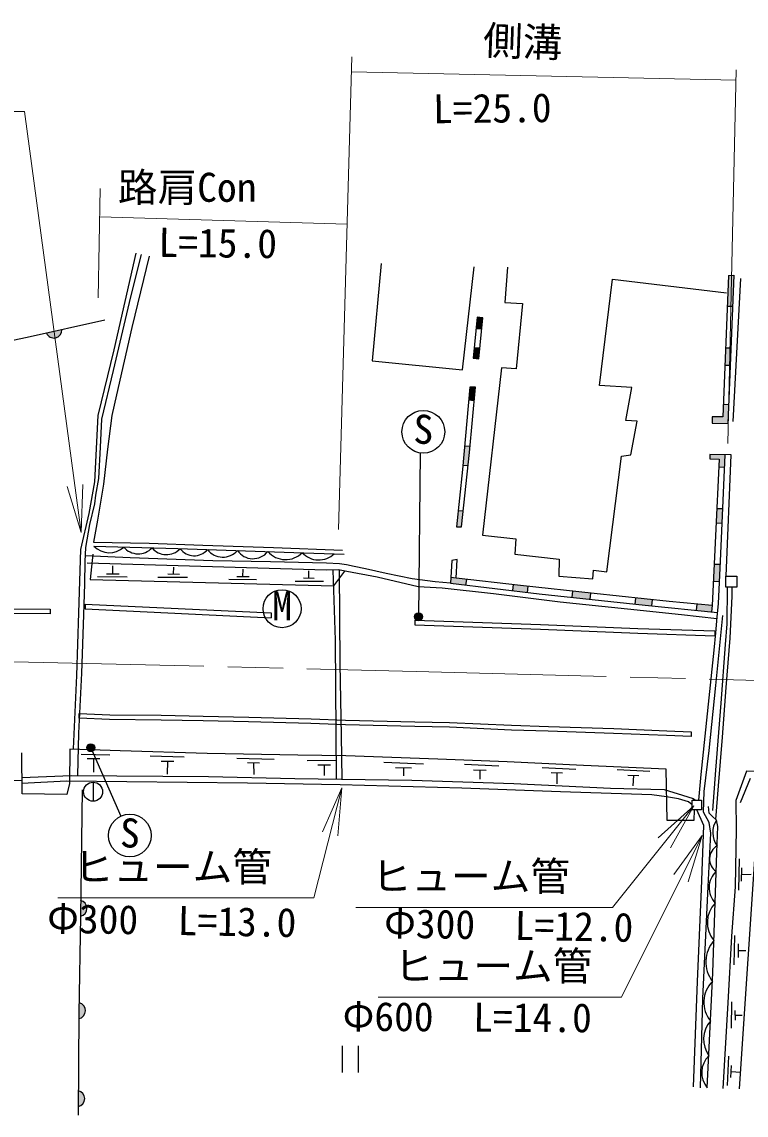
# Model space of a CAD drawing. Units: millimetres at full size, sheet at 1:1000; details may follow other scales. Extents: x 40000 to 680000, y 20000 to 380000.
# Drawn here: x 313716 to 359413, y 249678 to 318702 of the extents above; entities that cross this region are included whole.
import ezdxf
from ezdxf.enums import TextEntityAlignment as Align

# ---------------------------------------------------------------- set-up
doc = ezdxf.new("R2010")
doc.units = ezdxf.units.MM
doc.header["$LTSCALE"] = 1000
doc.linetypes.add('CHAIN', pattern=[18.5, 12, -1.5, 3.5, -1.5])
for name, color, linetype, lineweight in [('M-BGD', 7, 'Continuous', 25), ('M-BGD-EXST', 7, 'Continuous', 25), ('M-BMK', 2, 'CHAIN', 13), ('M-STR-HTXT', 7, 'Continuous', 13), ('M-STR-STRC', 7, 'Continuous', 25)]:
    doc.layers.add(name, color=color, linetype=linetype, lineweight=lineweight)
doc.styles.add('ＭＳ ゴシック', font='')
doc.styles.get('ＭＳ ゴシック').set_extended_font_data('MS Gothic')

# ---------------------------------------------------------------- blocks, each defined once
blk = doc.blocks.new('open_arrow')
at = {"color": 0, "linetype": 'Continuous', "lineweight": -2}
blk.add_lwpolyline([(7.5, 1.25), (0, 0), (7.5, -1.25)], dxfattribs=at)

msp = doc.modelspace()

# ---------------------------------------------------------------- hatches: boundary and pattern name
at = {"layer": 'M-BGD'}
for points in [[(358648, 302711), (358296, 302699), (358221, 300759), (358568, 300745)], [(342793, 300018), (342447, 300048), (342377, 299328), (342725, 299295)], [(315272, 299043, 0.82183), (316239, 299259)], [(342615, 298118), (342264, 298151), (342197, 297468), (342550, 297433)], [(358462, 298112), (358119, 298126), (358077, 297033), (358417, 297020)], [(342343, 295640), (341990, 295630), (341915, 294815), (342264, 294783)], [(358317, 294541), (357981, 294555), (357950, 293764), (357280, 293757), (357280, 293366), (358268, 293343)], [(341964, 291507), (342001, 291909), (341648, 291941), (341533, 290703), (341875, 290672)], [(358089, 291370), (357113, 291397), (357116, 291116), (357720, 291087), (357697, 290599), (358053, 290583)], [(341569, 287803), (341235, 287838), (341129, 286831), (341465, 286831)], [(357936, 287972), (357571, 287988), (357526, 287067), (357895, 287050)], [(357778, 284457), (357402, 284474), (357350, 283383), (357730, 283367)], [(341760, 283506), (341121, 283577), (340784, 283623), (340762, 283258), (341717, 283145)], [(345637, 283073), (345187, 283123), (344712, 283176), (344667, 282794), (345591, 282684)], [(349591, 282629), (348463, 282755), (348422, 282370), (349550, 282248)], [(353489, 282215), (352433, 282327), (352391, 281941), (353036, 281871), (353451, 281830)], [(357276, 281846), (356306, 281938), (356267, 281549), (357237, 281453)], [(317410, 262240, 0.82183), (317425, 263230)], [(317314, 255770, 0.82183), (317328, 256761)], [(317273, 250228, 0.82183), (317280, 251219)]]:
    msp.add_hatch(color=256, dxfattribs=at).paths.add_polyline_path(points)
at = {"layer": 'M-BGD-EXST'}
for points in [[(338991, 281145, 1), (338491, 281145, 0.41421), (338741, 280895, 0.41421)], [(318311, 272877, 1), (317811, 272877, 0.41421), (318061, 272627, 0.41421)]]:
    msp.add_hatch(color=256, dxfattribs=at).paths.add_polyline_path(points)

# ---------------------------------------------------------------- linework, layer by layer
at = {"layer": 'M-BGD'}
for p, q in [((358296, 302699), (357950, 293764)), ((358648, 302711), (358268, 293343)), ((358296, 302699), (358648, 302711)), ((359060, 302492), (358577, 293476)), ((358212, 300760), (358568, 300745)), ((342725, 299295), (342377, 299328)), ((342264, 298151), (342615, 298118)), ((358114, 298126), (358462, 298112)), ((358073, 297034), (358417, 297020)), ((342264, 294783), (341915, 294815)), ((357980, 294555), (358317, 294541)), ((341648, 291941), (342001, 291909)), ((341875, 290672), (341533, 290703)), ((357697, 290599), (358053, 290583)), ((341569, 287803), (341235, 287838)), ((357571, 287988), (357936, 287972)), ((357526, 287067), (357895, 287050)), ((357402, 284474), (357778, 284457)), ((319056, 283850), (319848, 283843)), ((319452, 283846), (319462, 284357)), ((322925, 283848), (323659, 283838)), ((323292, 283843), (323310, 284282)), ((327277, 283694), (328054, 283684)), ((327666, 283689), (327673, 284154)), ((331829, 283591), (331819, 284041)), ((318495, 283687), (320369, 283667)), ((322296, 283643), (324171, 283643)), ((326772, 283525), (328525, 283486)), ((330964, 283390), (332738, 283380)), ((331496, 283594), (332162, 283589)), ((341121, 283577), (340784, 283623)), ((341760, 283506), (341717, 283145)), ((344712, 283176), (344667, 282794)), ((345637, 283073), (345591, 282684)), ((357350, 283383), (357730, 283367)), ((348463, 282755), (348422, 282370)), ((349591, 282629), (349550, 282248)), ((352433, 282327), (352391, 281941)), ((353489, 282215), (353451, 281830)), ((356306, 281938), (356267, 281549)), ((357276, 281846), (357237, 281453)), ((317451, 272469), (319260, 272425)), ((317845, 272190), (318644, 272184)), ((318245, 272187), (318232, 271340)), ((321815, 272364), (323963, 272300)), ((322504, 272033), (323294, 272027)), ((322899, 272030), (322880, 271212)), ((327278, 272214), (329626, 272144)), ((331725, 272070), (333561, 272083)), ((336552, 271961), (339058, 271862)), ((327944, 271937), (328709, 271916)), ((328326, 271927), (328357, 271185)), ((332385, 271788), (333197, 271793)), ((332791, 271790), (332800, 271128)), ((337283, 271627), (338301, 271595)), ((337792, 271611), (337793, 271103)), ((341649, 271828), (343818, 271727)), ((342210, 271477), (343010, 271456)), ((342610, 271466), (342601, 270896)), ((346540, 271620), (348671, 271513)), ((347102, 271306), (347836, 271294)), ((347469, 271300), (347463, 270596)), ((351268, 271490), (353348, 271394)), ((318208, 270698), (318208, 269498)), ((351959, 271142), (352650, 271119)), ((352304, 271130), (352271, 270459)), ((359056, 269421), (359696, 270949)), ((358955, 263874), (358998, 265867)), ((359126, 264449), (359136, 265281)), ((359131, 264865), (359723, 264886)), ((358669, 259176), (358693, 261013)), ((358930, 259638), (358942, 260491)), ((358936, 260065), (359393, 260077)), ((358499, 255173), (358508, 256835)), ((358745, 255683), (358726, 256278)), ((358735, 255980), (359170, 255985)), ((333926, 254048), (333926, 252371)), ((334926, 254048), (334926, 252371)), ((358247, 251557), (358323, 253409)), ((358458, 252062), (358481, 252814)), ((358469, 252438), (359068, 252398))]:
    msp.add_line(p, q, dxfattribs=at)
for points in [[(320906, 304107), (319518, 298006), (318514, 293858), (318304, 289655), (317940, 287668), (317422, 285399), (317290, 281398), (317158, 277427), (316948, 272807)], [(317244, 271127), (317305, 273801), (317494, 277581), (317632, 281275), (317684, 283215), (317718, 284635), (317753, 285509), (318007, 286965), (318315, 288264), (318393, 288818), (318580, 289864), (318668, 291848), (318756, 293621), (319495, 296688), (320597, 301337), (321258, 304019)], [(321755, 303911), (320650, 299408), (319683, 295151), (319390, 293851), (319124, 291727), (318857, 289525), (318480, 287247), (318242, 285861), (321748, 285781), (325142, 285673), (329603, 285520), (333940, 285357)], [(336394, 303444), (335810, 297298), (341520, 296730), (342250, 303233)], [(344356, 303207), (344199, 300989), (345308, 300918), (344910, 296795), (343986, 296866), (342773, 286300), (344880, 286062), (344821, 285087), (347625, 284769), (347605, 283696), (349732, 283537), (349792, 284093), (350627, 283974), (351542, 291290), (352139, 291370), (352537, 293494), (351821, 293532), (352192, 295628), (350172, 295743), (350991, 302459), (358167, 301596)], [(318958, 299865), (314058, 298773), (310216, 297967), (305524, 297076), (302075, 296487), (297743, 295666), (289201, 294242), (288547, 290922), (287624, 285667)], [(357950, 293764), (357280, 293757), (357280, 293366), (358268, 293343)], [(356429, 269561), (356570, 271182), (357079, 276024), (357395, 279033), (357500, 280124), (357583, 281114), (357669, 281984), (357787, 284657), (358089, 291370)], [(358151, 283710), (358462, 291360), (357113, 291397)], [(357113, 291397), (357116, 291116), (357720, 291087)], [(357720, 291087), (357487, 286251), (357276, 281846), (354562, 282101), (349832, 282602), (345187, 283123), (341121, 283577), (341172, 284765), (340850, 284687), (340762, 283258), (346359, 282593), (353036, 281871), (357613, 281415)], [(318188, 285086), (318028, 283490), (333394, 283098), (334104, 284023)], [(318264, 285599), (323548, 285444), (330885, 285206), (334052, 285105)], [(340762, 283258), (339794, 283342), (338337, 283536), (336698, 283877), (335406, 284163), (334688, 284320), (334209, 284412), (333767, 284485), (332938, 284531), (329398, 284605), (325759, 284679), (320554, 284873), (317732, 284985)], [(357575, 281020), (355332, 281263), (351919, 281621), (347676, 282071), (343471, 282585), (340241, 282939), (338727, 283036), (336124, 283647), (334211, 284004), (333686, 284098), (332920, 284088), (317827, 284531)], [(333569, 270898), (333508, 279664), (333362, 284094)], [(333745, 284088), (333772, 278165), (333853, 273652), (333910, 270893)], [(358212, 283010), (358198, 280696), (358090, 279385), (357808, 275683), (357471, 271455), (357289, 268907)], [(357507, 268344), (357671, 270476), (357929, 273548), (358161, 276676), (358407, 279786), (358540, 282445), (358540, 283010)], [(356527, 251406), (356677, 257042), (357013, 264118), (357181, 267478), (357089, 268149), (356727, 268804), (356765, 270101), (357081, 272691), (357495, 276795), (357943, 281227)], [(356132, 268961), (356113, 268275), (354440, 268290), (354369, 271518), (349152, 271745), (344327, 271977), (339957, 272154), (334167, 272368), (331137, 272395), (325402, 272507), (319913, 272683), (316741, 272787), (316712, 270611), (316545, 269914), (313725, 269956), (313719, 272547)], [(380906, 268806), (380944, 270715), (359432, 271388), (358771, 269538), (358783, 267737), (358718, 264089), (358500, 260977), (358261, 256761), (357936, 251354)], [(313723, 270786), (290439, 271260), (286107, 269276), (275200, 269276), (265219, 269261), (255378, 269214), (239087, 269385), (228023, 269788), (216232, 270159), (201681, 270640), (190087, 271058), (186561, 271135)], [(313722, 270987), (316828, 271131), (325500, 271055), (330938, 270938), (338313, 270827), (344759, 270607), (350846, 270330), (354233, 270241), (355409, 269879), (356077, 269679), (356221, 269561)], [(356008, 269277), (355772, 269455), (355143, 269647), (354383, 269784), (353473, 269894), (347707, 270089), (341474, 270320), (333791, 270539), (327956, 270642), (316530, 270771), (313723, 270606)], [(317529, 270223), (317410, 262240), (317316, 256092), (317269, 249678)], [(356098, 251475), (356350, 258124), (356602, 263955), (356754, 267958), (356302, 268961)], [(356965, 251408), (357310, 258665), (357563, 266251), (357629, 267902), (357544, 268311), (357269, 268555), (357086, 268751), (357031, 269160)], [(358999, 251339), (360080, 267736), (361476, 268910), (369803, 268751), (377754, 268483), (386146, 268302)]]:
    msp.add_lwpolyline(points, dxfattribs=at)
for points in [[(342447, 300048), (342197, 297468), (342550, 297433), (342793, 300018)], [(341990, 295630), (341508, 290440), (341129, 286831), (341465, 286831), (341964, 291507), (342343, 295640)], [(358123, 283710), (358823, 283710), (358823, 283010), (358123, 283010)], [(356008, 269561), (356608, 269561), (356608, 268961), (356008, 268961)]]:
    msp.add_lwpolyline(points, close=True, dxfattribs=at)
msp.add_circle((318208, 270098), 600, dxfattribs=at)
for centre, radius, start, end in [((315734, 299247), 505, 203.73207, 1.39026), ((319234, 286537), 1350, 224.0769, 312.56122), ((321061, 286300), 1187, 219.59854, 317.03958), ((322838, 286253), 1186, 219.96525, 316.64286), ((324587, 286106), 1110, 216.97226, 319.31767), ((326397, 286124), 1220, 217.45758, 318.83235), ((328298, 286012), 1202, 215.08796, 321.20197), ((330355, 286229), 1481, 220.899, 315.40924), ((332450, 286138), 1408, 222.35763, 314.00826), ((358762, 267524), 1451, 147.13889, 215.42278), ((358072, 265853), 966, 120.62924, 235.34322), ((358477, 264031), 1402, 132.89876, 223.28508), ((317319, 262736), 505, 280.31066, 77.96885), ((358747, 261844), 1780, 136.46595, 219.71789), ((358941, 259354), 2068, 139.11723, 216.72362), ((358603, 256804), 1861, 135.11054, 219.45264), ((317223, 256267), 505, 280.37824, 78.03643), ((358488, 254460), 1760, 138.74355, 215.81963), ((358086, 252368), 1476, 133.95805, 220.60513), ((317179, 250724), 505, 280.74298, 78.40117)]:
    msp.add_arc(centre, radius, start, end, dxfattribs=at)
at = {"layer": 'M-BGD-EXST'}
for p, q in [((338856, 291485), (338741, 281145)), ((318061, 272877), (319966, 268561))]:
    msp.add_line(p, q, dxfattribs=at)
for centre, radius in [((339045, 292822), 1350), ((330133, 281652), 1200), ((338741, 281145), 250), ((318061, 272877), 250), ((320530, 267334), 1350)]:
    msp.add_circle(centre, radius, dxfattribs=at)
at = {"layer": 'M-BMK'}
msp.add_lwpolyline([(73145, 276802), (81094, 278477), (88528, 279810), (93436, 280511), (99492, 281321), (104924, 281857), (110697, 282352), (119440, 282734), (128646, 282819), (142933, 282535), (168518, 282082), (190713, 281491), (213374, 280855), (232555, 280410), (256587, 279795), (280641, 279123), (296896, 278817), (313210, 278302), (338593, 277693), (377831, 276664), (405787, 275835), (464051, 273970)], dxfattribs=at)
at = {"layer": 'M-STR-HTXT'}
for p, q in [((333684, 286649), (334542, 316498)), ((334515, 315557), (358777, 315015)), ((358792, 315669), (358264, 292077)), ((318526, 301276), (318665, 308172)), ((318629, 306384), (334239, 305935))]:
    msp.add_line(p, q, dxfattribs=at)
for points in [[(317466, 286455), (313888, 313035), (299099, 313035)], [(333905, 270340), (332128, 263391), (315994, 263391)], [(356120, 269214), (350987, 262794), (334797, 262794)], [(356639, 267324), (351544, 257126), (336204, 257126)]]:
    msp.add_lwpolyline(points, dxfattribs=at)
at = {"layer": 'M-STR-STRC'}
for p, q in [((315495, 281620), (315495, 281320)), ((317706, 281941), (329436, 281382)), ((317706, 281941), (317710, 281640)), ((317710, 281640), (329443, 281081)), ((329436, 281382), (329443, 281081)), ((338513, 280936), (338513, 280636)), ((357439, 280247), (357437, 279947)), ((355954, 273878), (355954, 273578))]:
    msp.add_line(p, q, dxfattribs=at)
for points in [[(315495, 281320), (312357, 281341), (307430, 281517), (301729, 281636), (296825, 281741), (292895, 281860), (287841, 281887), (287843, 282187), (292900, 282160), (296832, 282041), (301736, 281936), (307438, 281817), (312363, 281641), (315495, 281620)], [(338513, 280936), (346445, 280658), (352585, 280404), (357439, 280247)], [(338513, 280636), (346433, 280358), (352574, 280104), (357437, 279947)], [(355954, 273578), (354390, 273642), (351053, 273779), (346933, 273912), (344606, 273993), (340692, 274171), (338503, 274217), (334132, 274315), (331957, 274396), (328023, 274499), (325152, 274562), (322506, 274620), (319252, 274660), (317323, 274737), (317323, 275038), (319260, 274960), (322511, 274920), (325159, 274862), (328030, 274799), (331966, 274695), (334141, 274615), (338510, 274517), (340702, 274471), (344618, 274292), (346943, 274212), (351064, 274079), (354402, 273941), (355954, 273878)]]:
    msp.add_lwpolyline(points, dxfattribs=at)

# ---------------------------------------------------------------- block references
at = {"layer": 'M-STR-HTXT', "xscale": 400, "yscale": 400}
for p, rotation in [((317466, 286455), 97.7), ((333905, 270340), 255.7), ((356120, 269214), 231.4), ((356639, 267324), 243.5)]:
    msp.add_blockref('open_arrow', p, dxfattribs=dict(at, rotation=rotation))

# ---------------------------------------------------------------- texts
at = {"layer": 'M-BGD-EXST', "style": 'ＭＳ ゴシック'}
for p in [(338390, 291529), (319875, 266042)]:
    msp.add_text('S', height=1833, rotation=358.508, dxfattribs=at).set_placement(p, align=Align.BOTTOM_LEFT)
msp.add_text('M', height=1833, dxfattribs=at).set_placement((329511, 280373), align=Align.BOTTOM_LEFT)
at = {"layer": 'M-STR-HTXT', "style": 'ＭＳ ゴシック'}
for s, rotation, p in [('側溝', 357.955, (342769, 316087)), ('L=25.0', 0.594, (339671, 311749)), ('L=15.0', 359.322, (322318, 303321)), ('Φ300\u3000L=13.0', 358.963, (315285, 260650)), ('Φ300\u3000L=12.0', 358.991, (336547, 260342)), ('Φ600\u3000L=14.0', 359.645, (333944, 254455))]:
    msp.add_text(s, height=1833, rotation=rotation, dxfattribs=at).set_placement(p, align=Align.BOTTOM_LEFT)
for s, p in [('路肩Con', (319777, 306791)), ('ヒューム管', (316994, 263891)), ('ヒューム管', (335797, 263294)), ('ヒューム管', (337204, 257626))]:
    msp.add_text(s, height=1833, dxfattribs=at).set_placement(p, align=Align.BOTTOM_LEFT)

doc.saveas('drawing.dxf')
